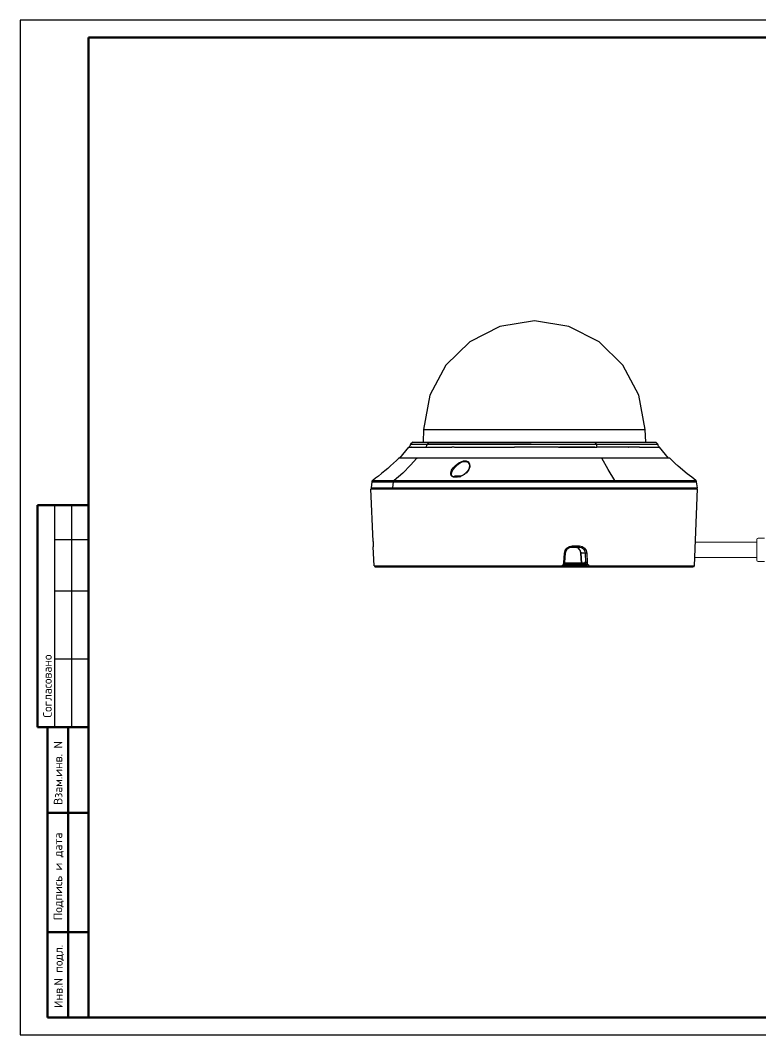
# Model space of a CAD drawing. Header units: millimetres. Extents: x -495897 to 1376592, y -28539 to 470976.
# Drawn here: x 363900 to 385587, y 241779 to 271479 of the extents above; entities that cross this region are included whole.
import ezdxf
from ezdxf.enums import TextEntityAlignment as Align

# ---------------------------------------------------------------- set-up
doc = ezdxf.new("R2010")
doc.units = ezdxf.units.MM
doc.layers.add('PDF _0', color=7, linetype='Continuous')
doc.styles.add('XREF1$0$Standard', font='isocpeur.ttf')

# ---------------------------------------------------------------- blocks, each defined once
blk = doc.blocks.new('*U1051')
at = {"lineweight": 50}
for p, q in [((5, 155), (20, 155)), ((5, 155), (5, 90)), ((5, 90), (20, 90)), ((8, 5), (8, 90)), ((14, 5), (14, 90)), ((8, 65), (20, 65)), ((8, 30), (20, 30)), ((8, 5), (20, 5))]:
    blk.add_line(p, q, dxfattribs=at)
for p, q in [((10, 155), (10, 90)), ((15, 155), (15, 90)), ((10, 145), (20, 145)), ((10, 130), (20, 130)), ((10, 110), (20, 110))]:
    blk.add_line(p, q)
blk.add_lwpolyline([(0, 0), (420, 0), (420, 297), (0, 297)], close=True)
blk.add_lwpolyline([(20, 292), (415, 292), (415, 5), (20, 5)], close=True, dxfattribs=at)
at = {"style": 'XREF1$0$Standard'}
for s, p in [('Согласовано', (7.95, 102.07)), ('Взам.инв. N', (11.07, 76.61)), ('Подпись и дата', (11.04, 46.36)), ('Инв.N подл.', (11.17, 17.07))]:
    blk.add_text(s, height=2.5, rotation=90, dxfattribs=at).set_placement(p, align=Align.MIDDLE_CENTER)
for tag, p in [('СОГЛАСОВАНО_ДАТА2', (14.37, 145.56)), ('СОГЛАСОВАНО_ДАТА3', (19.37, 145.56)), ('СОГЛАСОВАНО_ФАМИЛИЯ2', (14.37, 110.56)), ('СОГЛАСОВАНО_ФАМИЛИЯ3', (19.37, 110.56)), ('СОГЛАСОВАНО_ДОЛЖНОСТЬ2', (14.37, 90.56)), ('СОГЛАСОВАНО_ДОЛЖНОСТЬ3', (19.37, 90.56))]:
    blk.add_attdef(tag, p, '', height=2.5, rotation=90, dxfattribs=at)
for tag, p in [('ВЗАМ_ИНВ_НОМЕР', (19.37, 77.5)), ('ИНВ_N_ПОДЛ', (19.37, 17.5))]:
    blk.add_attdef(tag, text='', height=2.5, rotation=90, dxfattribs=at).set_placement(p, align=Align.CENTER)
blk.add_attdef('ИНВ_ДАТА', text='', height=2.5, rotation=90, dxfattribs=at).set_placement((19.37, 63.83), align=Align.RIGHT)

msp = doc.modelspace()

# ---------------------------------------------------------------- linework, layer by layer
at = {"color": 0}
for p, q in [((375713.893, 259495.46), (375697.409, 259126.78)), ((375713.893, 259495.46), (382196.772, 259495.46)), ((382196.772, 259495.46), (382207.913, 259126.78)), ((375301.143, 259000.29), (375295.761, 258983.65)), ((375312.245, 259016.8), (375301.143, 259000.29)), ((375317.796, 259027.72), (375312.245, 259016.8)), ((375323.178, 259044.23), (375317.796, 259027.72)), ((375328.729, 259060.87), (375323.178, 259044.23)), ((375334.28, 259071.79), (375328.729, 259060.87)), ((375400.203, 259126.78), (375334.28, 259071.79)), ((375334.28, 259071.79), (375334.28, 259071.79)), ((375334.28, 259071.79), (375818.517, 259071.79)), ((375334.28, 259071.79), (375818.517, 259071.79)), ((375400.203, 259126.78), (382510.644, 259126.78)), ((375802.033, 259022.13), (375779.998, 258978.19)), ((375818.517, 259071.79), (375802.033, 259022.13)), ((375873.507, 259126.78), (375818.517, 259071.79)), ((375818.517, 259071.79), (376710.122, 259071.79)), ((378867.394, 259071.79), (375818.517, 259071.79)), ((376710.122, 259071.79), (378867.394, 259071.79)), ((378867.394, 259071.79), (379412.172, 259071.79)), ((379412.172, 259071.79), (379648.824, 259071.79)), ((379412.172, 259071.79), (380765.953, 259071.79)), ((379648.824, 259071.79), (380765.953, 259071.79)), ((380732.972, 259126.78), (380765.953, 259071.79)), ((380765.953, 259071.79), (382169.394, 259071.79)), ((380765.953, 259071.79), (382576.593, 259071.79)), ((380765.953, 259071.79), (380788.014, 258978.19)), ((382169.394, 259071.79), (382312.524, 259071.79)), ((382312.524, 259071.79), (382576.593, 259071.79)), ((382576.593, 259071.79), (382510.644, 259126.78)), ((382576.593, 259060.87), (382576.593, 259071.79)), ((382582.144, 259044.23), (382576.593, 259060.87)), ((382587.695, 259027.72), (382582.144, 259044.23)), ((382593.246, 259011.21), (382587.695, 259027.72)), ((382604.153, 259000.29), (382593.246, 259011.21)), ((382615.112, 258983.65), (382604.153, 259000.29)), ((375020.599, 258659.04), (375284.659, 258978.19)), ((375295.761, 258983.65), (375284.659, 258978.19)), ((375284.659, 258978.19), (375284.659, 258978.19)), ((375284.659, 258978.19), (375290.21, 258978.19)), ((375290.21, 258978.19), (375290.21, 258978.19)), ((375290.21, 258978.19), (375295.761, 258978.19)), ((375290.21, 258978.19), (375290.21, 258978.19)), ((375295.761, 258978.19), (375339.662, 258978.19)), ((375339.662, 258978.19), (375345.213, 258978.19)), ((375356.315, 258978.19), (375345.213, 258978.19)), ((375345.213, 258978.19), (375345.213, 258978.19)), ((375356.315, 258978.19), (376544.944, 258978.19)), ((376572.53, 258978.19), (376544.944, 258978.19)), ((376599.947, 258978.19), (376572.53, 258978.19)), ((376611.049, 258978.19), (376599.947, 258978.19)), ((376621.982, 258978.19), (377007.315, 258978.19)), ((377023.799, 258978.19), (378339.087, 258978.19)), ((378339.087, 258978.19), (378377.606, 258978.19)), ((379560.853, 258978.19), (378377.606, 258978.19)), ((379659.731, 258978.19), (379698.445, 258978.19)), ((380732.972, 258978.19), (379698.445, 258978.19)), ((379698.445, 258978.19), (380732.972, 258978.19)), ((380732.972, 258978.19), (380788.014, 258978.19)), ((381008.143, 258978.19), (380788.014, 258978.19)), ((381701.654, 258978.19), (381008.143, 258978.19)), ((382037.353, 258978.19), (381712.574, 258978.19)), ((382037.353, 258978.19), (382361.963, 258978.19)), ((382361.963, 258978.19), (382587.695, 258978.19)), ((382587.695, 258978.19), (382620.663, 258978.19)), ((382587.695, 258978.19), (382587.695, 258978.19)), ((382620.663, 258978.19), (382615.112, 258983.65)), ((382620.663, 258978.19), (382620.663, 258978.19)), ((382884.693, 258659.04), (382620.663, 258978.19)), ((374745.432, 258433.23), (374662.85, 258356.27)), ((374833.394, 258510.45), (374745.432, 258433.23)), ((374915.981, 258592.87), (374833.394, 258510.45)), ((374987.46, 258659.04), (374915.981, 258592.87)), ((375020.599, 258659.04), (374987.46, 258659.04)), ((382912.292, 258659.04), (374993.013, 258659.04)), ((382923.394, 258659.04), (375020.599, 258659.04)), ((375328.729, 258455.33), (375103.186, 258224.19)), ((375515.929, 258659.04), (375328.729, 258455.33)), ((375515.929, 258659.04), (375526.862, 258659.04)), ((376566.979, 258312.33), (376654.937, 258416.85)), ((376583.463, 258372.91), (376633.084, 258433.23)), ((376633.084, 258433.23), (376748.628, 258521.37)), ((376654.937, 258416.85), (376754.179, 258504.99)), ((376748.628, 258521.37), (376814.551, 258554.39)), ((376754.179, 258504.99), (376814.551, 258537.88)), ((376814.551, 258554.39), (376886.22, 258576.36)), ((376814.551, 258537.88), (376880.656, 258559.98)), ((376880.656, 258559.98), (376946.761, 258565.44)), ((376886.22, 258576.36), (376957.694, 258576.36)), ((376946.761, 258565.44), (377007.315, 258537.88)), ((376957.694, 258576.36), (377023.799, 258549.06)), ((377007.315, 258537.88), (377045.834, 258488.48)), ((377023.799, 258549.06), (377062.318, 258488.48)), ((377067.687, 258400.34), (377023.799, 258306.74)), ((377045.834, 258488.48), (377056.767, 258416.85)), ((377056.767, 258411.39), (377051.203, 258389.42)), ((377056.767, 258416.85), (377056.767, 258416.85)), ((377056.767, 258416.85), (377056.767, 258411.39)), ((377062.318, 258488.48), (377067.687, 258416.85)), ((380936.695, 258659.04), (380931.144, 258659.04)), ((381118.162, 258328.84), (380936.695, 258659.04)), ((382945.455, 258636.94), (382923.394, 258659.04)), ((383000.445, 258581.95), (382945.455, 258636.94)), ((383000.445, 258581.95), (383000.445, 258581.95)), ((383121.514, 258460.92), (383000.445, 258581.95)), ((383435.022, 258196.63), (383165.454, 258422.31)), ((374393.235, 258136.31), (374299.543, 258070.14)), ((374481.194, 258207.68), (374393.235, 258136.31)), ((374574.71, 258284.77), (374481.194, 258207.68)), ((374662.85, 258356.27), (374574.71, 258284.77)), ((375103.186, 258224.19), (374855.431, 258009.56)), ((376506.425, 258229.78), (376534.011, 258306.74)), ((376506.425, 258191.3), (376506.425, 258229.78)), ((376517.358, 258152.69), (376506.425, 258191.3)), ((376550.495, 258119.54), (376517.358, 258152.69)), ((376528.46, 258180.12), (376539.393, 258246.29)), ((376528.46, 258180.12), (376528.46, 258180.12)), ((376528.46, 258174.79), (376528.46, 258180.12)), ((376534.011, 258163.61), (376528.46, 258174.79)), ((376534.011, 258306.74), (376583.463, 258372.91)), ((376539.393, 258152.69), (376534.011, 258163.61)), ((376539.393, 258246.29), (376566.979, 258312.33)), ((376544.944, 258141.64), (376539.393, 258152.69)), ((376550.495, 258130.72), (376544.944, 258141.64)), ((376556.046, 258125.13), (376550.495, 258130.72)), ((376589.014, 258103.16), (376550.495, 258119.54)), ((376566.979, 258119.54), (376556.046, 258125.13)), ((376577.912, 258114.21), (376566.979, 258119.54)), ((376594.565, 258108.62), (376577.912, 258114.21)), ((376693.638, 258103.16), (376589.014, 258103.16)), ((376605.498, 258103.16), (376594.565, 258108.62)), ((376621.982, 258103.16), (376605.498, 258103.16)), ((376638.453, 258103.16), (376621.982, 258103.16)), ((376654.937, 258103.16), (376638.453, 258103.16)), ((376676.972, 258103.16), (376654.937, 258103.16)), ((376798.08, 258130.72), (376660.501, 258130.72)), ((376798.08, 258130.72), (376660.501, 258130.72)), ((376699.007, 258103.16), (376676.972, 258103.16)), ((376737.526, 258108.62), (376693.638, 258103.16)), ((376715.491, 258108.62), (376699.007, 258103.16)), ((376737.526, 258114.21), (376715.491, 258108.62)), ((376759.561, 258119.54), (376737.526, 258114.21)), ((376781.596, 258125.13), (376759.561, 258119.54)), ((376803.631, 258136.31), (376781.596, 258125.13)), ((376825.666, 258141.64), (376803.631, 258136.31)), ((376897.14, 258180.12), (376809.182, 258130.72)), ((376847.701, 258152.69), (376825.666, 258141.64)), ((376869.736, 258163.61), (376847.701, 258152.69)), ((376891.771, 258180.12), (376869.736, 258163.61)), ((376908.255, 258191.3), (376891.771, 258180.12)), ((376913.624, 258196.63), (376908.255, 258191.3)), ((376919.175, 258202.22), (376913.624, 258196.63)), ((376941.21, 258218.73), (376919.175, 258202.22)), ((376963.245, 258235.37), (376941.21, 258218.73)), ((377023.799, 258306.74), (376957.694, 258224.19)), ((376979.729, 258257.21), (376963.245, 258235.37)), ((376996.213, 258273.85), (376979.729, 258257.21)), ((377012.684, 258295.69), (376996.213, 258273.85)), ((377023.799, 258317.79), (377012.684, 258295.69)), ((377040.283, 258345.35), (377023.799, 258317.79)), ((377045.834, 258367.32), (377040.283, 258345.35)), ((377051.203, 258389.42), (377045.834, 258367.32)), ((381316.282, 258009.56), (381118.162, 258328.84)), ((383567.245, 258097.7), (383435.022, 258196.63)), ((383682.802, 258009.56), (383567.245, 258097.7)), ((374195.101, 257965.49), (374173.066, 257789.47)), ((374200.475, 257971.08), (374195.101, 257965.49)), ((374195.101, 257965.49), (374508.784, 257965.49)), ((374206.029, 257993.18), (374200.475, 257987.59)), ((374200.475, 257987.59), (374200.475, 257976.67)), ((374200.475, 257976.67), (374200.475, 257971.08)), ((374211.582, 257998.64), (374206.029, 257993.18)), ((374217.136, 258004.1), (374211.582, 257998.64)), ((374222.51, 258009.56), (374217.136, 258004.1)), ((374299.543, 258070.14), (374222.51, 258009.56)), ((374222.51, 258009.56), (380826.533, 258009.56)), ((374508.784, 257965.49), (374833.394, 257965.49)), ((374811.358, 257789.47), (374833.394, 257965.49)), ((374855.431, 258009.56), (374833.394, 257965.49)), ((374833.394, 257965.49), (381332.935, 257965.49)), ((380826.533, 258009.56), (381316.282, 258009.56)), ((381316.282, 258009.56), (382224.384, 258009.56)), ((381316.282, 258009.56), (381332.935, 257965.49)), ((381332.935, 257965.49), (383088.403, 257965.49)), ((382224.384, 258009.56), (383682.802, 258009.56)), ((383088.403, 257965.49), (383490.233, 257965.49)), ((383490.233, 257965.49), (383710.193, 257965.49)), ((383688.353, 258004.1), (383682.802, 258009.56)), ((383693.904, 257998.64), (383688.353, 258004.1)), ((383699.273, 257993.18), (383693.904, 257998.64)), ((383704.824, 257987.59), (383699.273, 257993.18)), ((383704.824, 257976.67), (383704.824, 257987.59)), ((383710.193, 257971.08), (383704.824, 257976.67)), ((383710.193, 257965.49), (383710.193, 257971.08)), ((383732.241, 257789.47), (383710.193, 257965.49)), ((374233.617, 256221.02), (374167.512, 257756.45)), ((374167.512, 257756.45), (383737.792, 257756.45)), ((374173.066, 257789.47), (383732.241, 257789.47)), ((374206.029, 257789.47), (374206.029, 257756.45)), ((375202.076, 257789.47), (375202.076, 257756.45)), ((375427.802, 257756.45), (375427.802, 257789.47)), ((375438.722, 257756.45), (375438.722, 257789.47)), ((375636.855, 257756.45), (375636.855, 257789.47)), ((377667.65, 257756.45), (377667.65, 257789.47)), ((377931.888, 257756.45), (377931.888, 257789.47)), ((377942.808, 257756.45), (377942.808, 257789.47)), ((378272.982, 257789.47), (378272.982, 257756.45)), ((383347.064, 257789.47), (383347.064, 257756.45)), ((383446.163, 257756.45), (383446.163, 257789.47)), ((383451.714, 257756.45), (383451.714, 257789.47)), ((383512.073, 257756.45), (383512.073, 257789.47)), ((383644.283, 255505.5), (383737.792, 257756.45)), ((383666.292, 257789.47), (383666.292, 257756.45)), ((374233.617, 256221.02), (374233.617, 256221.02)), ((374233.617, 256221.02), (374238.991, 256138.47)), ((374238.991, 256138.47), (374238.991, 256061.38)), ((374266.58, 255505.5), (374238.991, 256061.38)), ((379863.454, 255956.73), (379913.075, 256022.9)), ((379913.075, 256022.9), (379984.523, 256072.56)), ((379946.004, 256011.98), (379957.093, 256022.9)), ((379957.093, 256022.9), (379973.603, 256033.95)), ((379973.603, 256033.95), (379990.074, 256044.87)), ((379984.523, 256072.56), (380067.112, 256088.94)), ((379990.074, 256044.87), (380006.584, 256050.46)), ((380006.584, 256050.46), (380028.593, 256050.46)), ((380028.593, 256050.46), (380045.064, 256055.79)), ((380045.064, 256055.79), (380061.574, 256055.79)), ((380067.112, 256088.94), (380061.574, 256055.79)), ((380061.574, 256055.79), (380265.245, 256055.79)), ((380067.112, 256088.94), (380276.204, 256088.94)), ((380149.714, 256055.79), (380166.185, 256055.79)), ((380166.185, 256055.79), (380182.643, 256050.46)), ((380182.643, 256050.46), (380199.153, 256044.87)), ((380237.672, 256028.49), (380182.643, 256050.46)), ((380199.153, 256044.87), (380215.611, 256039.41)), ((380215.611, 256039.41), (380232.264, 256033.95)), ((380232.264, 256033.95), (380243.223, 256022.9)), ((380281.755, 255984.42), (380237.672, 256028.49)), ((380243.223, 256022.9), (380259.694, 256011.98)), ((380276.204, 256088.94), (380265.245, 256055.79)), ((380265.245, 256055.79), (380336.732, 256039.41)), ((380276.204, 256088.94), (380358.754, 256072.56)), ((380336.732, 256039.41), (380397.273, 256000.8)), ((380358.754, 256072.56), (380424.885, 256022.9)), ((380424.885, 256022.9), (380474.324, 255951.4)), ((379824.922, 255599.23), (379841.575, 255874.31)), ((379841.575, 255874.31), (379863.454, 255956.73)), ((379841.575, 255874.31), (379869.005, 255874.31)), ((379852.495, 255599.23), (379869.005, 255874.31)), ((379869.005, 255885.36), (379874.543, 255907.33)), ((379869.005, 255874.31), (379869.005, 255885.36)), ((379874.543, 255907.33), (379879.912, 255923.84)), ((379879.912, 255923.84), (379885.463, 255940.35)), ((379885.463, 255940.35), (379896.565, 255956.73)), ((379896.565, 255956.73), (379907.472, 255973.5)), ((379907.472, 255973.5), (379918.626, 255989.88)), ((379918.626, 255989.88), (379929.533, 256000.8)), ((379929.533, 256000.8), (379946.004, 256011.98)), ((380259.694, 256011.98), (380270.601, 255995.34)), ((380270.601, 255995.34), (380281.755, 255984.42)), ((380281.755, 255984.42), (380292.662, 255967.91)), ((380309.315, 255929.43), (380281.755, 255984.42)), ((380292.662, 255967.91), (380298.213, 255951.4)), ((380298.213, 255951.4), (380303.764, 255934.89)), ((380303.764, 255934.89), (380309.315, 255918.25)), ((380320.222, 255874.31), (380309.315, 255929.43)), ((380309.315, 255918.25), (380314.671, 255901.74)), ((380314.671, 255901.74), (380314.671, 255885.36)), ((380314.671, 255885.36), (380320.222, 255874.31)), ((380446.894, 255874.31), (380320.222, 255874.31)), ((380320.222, 255874.31), (380336.732, 255582.59)), ((380336.732, 255582.59), (380320.222, 255874.31)), ((380320.222, 255874.31), (380320.222, 255874.31)), ((380397.273, 256000.8), (380435.792, 255940.35)), ((380435.792, 255940.35), (380446.894, 255874.31)), ((380446.894, 255874.31), (380457.814, 255599.23)), ((380490.782, 255874.31), (380446.894, 255874.31)), ((380474.324, 255951.4), (380490.782, 255874.31)), ((380490.782, 255874.31), (380501.884, 255599.23)), ((374266.58, 255505.5), (379731.413, 255505.5)), ((374299.543, 255472.61), (383611.315, 255472.61)), ((379731.413, 255505.5), (379725.862, 255472.61)), ((379725.862, 255472.61), (379725.862, 255472.61)), ((379725.862, 255472.61), (379742.333, 255472.61)), ((379731.413, 255505.5), (379764.342, 255511.09)), ((379742.333, 255472.61), (379753.435, 255478.07)), ((379753.435, 255478.07), (379764.342, 255483.66)), ((379764.342, 255511.09), (379797.323, 255533.06)), ((379764.342, 255483.66), (379775.483, 255488.99)), ((379775.483, 255488.99), (379791.954, 255494.58)), ((379791.954, 255494.58), (379802.861, 255500.17)), ((379797.323, 255533.06), (379819.514, 255560.75)), ((379802.861, 255500.17), (379808.412, 255511.09)), ((379808.412, 255511.09), (379819.514, 255516.68)), ((379808.412, 255505.5), (380474.324, 255505.5)), ((379819.514, 255560.75), (379824.922, 255599.23)), ((379819.514, 255516.68), (379830.473, 255527.6)), ((379824.922, 255599.23), (379852.495, 255599.23)), ((379830.473, 255527.6), (379836.024, 255538.65)), ((379836.024, 255538.65), (379841.575, 255549.57)), ((380446.894, 255538.65), (379836.024, 255538.65)), ((379841.575, 255549.57), (379846.944, 255566.08)), ((380441.343, 255549.57), (379841.575, 255549.57)), ((379846.944, 255566.08), (379852.495, 255577.13)), ((379852.495, 255593.64), (379852.495, 255599.23)), ((379852.495, 255577.13), (379852.495, 255593.64)), ((380424.885, 255582.59), (379852.495, 255582.59)), ((380336.732, 255582.59), (380336.732, 255582.59)), ((380336.732, 255582.59), (380336.732, 255582.59)), ((380342.283, 255566.08), (380336.732, 255582.59)), ((380358.754, 255555.16), (380342.283, 255566.08)), ((380457.814, 255599.23), (380424.885, 255599.23)), ((380424.885, 255582.59), (380430.241, 255577.13)), ((380430.241, 255577.13), (380430.241, 255566.08)), ((380435.792, 255566.08), (380430.241, 255566.08)), ((380430.241, 255566.08), (380430.241, 255566.08)), ((380435.792, 255566.08), (380435.792, 255566.08)), ((380435.792, 255560.75), (380435.792, 255566.08)), ((380435.792, 255566.08), (380441.343, 255560.75)), ((380435.792, 255566.08), (380435.792, 255566.08)), ((380435.792, 255560.75), (380441.343, 255560.75)), ((380441.343, 255560.75), (380446.894, 255549.57)), ((380446.894, 255549.57), (380452.263, 255533.06)), ((380485.231, 255500.17), (380452.263, 255538.65)), ((380452.263, 255533.06), (380457.814, 255522.14)), ((380457.814, 255599.23), (380468.955, 255555.16)), ((380501.884, 255599.23), (380457.814, 255599.23)), ((380457.814, 255522.14), (380468.955, 255511.09)), ((380468.955, 255555.16), (380490.782, 255516.68)), ((380468.955, 255511.09), (380479.862, 255505.5)), ((380479.862, 255505.5), (380490.782, 255494.58)), ((380529.496, 255478.07), (380485.231, 255500.17)), ((380490.782, 255516.68), (380529.496, 255488.99)), ((380490.782, 255494.58), (380501.884, 255488.99)), ((380501.884, 255599.23), (380507.435, 255560.75)), ((380501.884, 255488.99), (380512.843, 255483.66)), ((380507.435, 255560.75), (380529.496, 255533.06)), ((380512.843, 255483.66), (380523.945, 255478.07)), ((380523.945, 255478.07), (380540.403, 255478.07)), ((380529.496, 255533.06), (380556.913, 255511.09)), ((380529.496, 255488.99), (380573.384, 255472.61)), ((380540.403, 255478.07), (380551.362, 255472.61)), ((380551.362, 255472.61), (380556.913, 255472.61)), ((380556.913, 255511.09), (380595.393, 255505.5)), ((380595.393, 255505.5), (380584.473, 255472.61)), ((380595.393, 255505.5), (383644.283, 255505.5))]:
    msp.add_line(p, q, dxfattribs=at)
for points in [[(378958.017, 262676.56), (377945.72, 262515.36), (377063.306, 262065.82), (376362.697, 261379.03), (375895.815, 260505.69), (375714.608, 259496.89)], [(382201.816, 259497.15), (382020.427, 260506.08), (381553.441, 261379.29), (380852.767, 262066.08), (379970.327, 262515.36), (378958.017, 262676.56)], [(376622.697, 258983.65), (376620.968, 258983.65), (376619.265, 258983.78), (376617.575, 258983.78), (376615.911, 258983.65), (376614.273, 258983.65)], [(376628.066, 258978.06), (376627.234, 258978.06), (376626.428, 258978.06), (376625.648, 258978.19), (376624.881, 258978.19), (376624.127, 258978.19)], [(377008.745, 258978.45), (377012.32, 258978.19), (377015.908, 258978.19), (377019.509, 258978.19), (377023.097, 258978.32), (377026.659, 258978.58)], [(379659.549, 258977.54), (379640.621, 258977.8), (379621.667, 258978.06), (379602.687, 258978.19), (379583.733, 258978.19), (379564.805, 258978.06)], [(381706.1, 258978.19), (381708.037, 258978.19), (381709.922, 258978.19), (381711.807, 258978.19), (381713.692, 258978.19), (381715.59, 258978.19)], [(374995.701, 258664.5), (374993.578, 258664.37), (374991.521, 258663.85), (374989.559, 258663.07), (374987.719, 258661.9), (374986.025, 258660.47)], [(377068.948, 258404.24), (377069.572, 258407.36), (377070.144, 258410.48), (377070.69, 258413.6), (377071.184, 258416.72), (377071.626, 258419.84)], [(382924.681, 258660.6), (382923.069, 258662.03), (382921.275, 258663.07), (382919.338, 258663.85), (382917.284, 258664.37), (382915.139, 258664.5)], [(383127.793, 258465.21), (383135.879, 258457.67), (383144.004, 258450), (383152.142, 258442.46), (383160.306, 258434.92), (383168.47, 258427.38)], [(376590.808, 258108.88), (376591.432, 258108.75), (376592.03, 258108.62), (376592.628, 258108.36), (376593.226, 258108.23), (376593.85, 258108.1)], [(376663.361, 258136.31), (376649.529, 258135.27), (376636.113, 258132.28), (376623.295, 258127.47), (376611.296, 258120.97), (376600.298, 258112.65)], [(376663.361, 258136.31), (376649.529, 258135.27), (376636.113, 258132.28), (376623.295, 258127.47), (376611.296, 258120.97), (376600.298, 258112.65)], [(376740.932, 258111.87), (376745.248, 258112.91), (376749.59, 258114.08), (376753.945, 258115.25), (376758.287, 258116.55), (376762.603, 258117.72)], [(376763.318, 258118.76), (376767.829, 258120.06), (376772.34, 258121.49), (376776.825, 258122.92), (376781.284, 258124.35), (376785.717, 258125.91)], [(376785.717, 258121.36), (376790.254, 258123.05), (376794.804, 258124.74), (376799.38, 258126.43), (376803.93, 258128.12), (376808.467, 258129.94)], [(376805.061, 258135.92), (376805.711, 258136.18), (376806.361, 258136.44), (376807.037, 258136.7), (376807.739, 258136.96), (376808.467, 258137.35)], [(376898.583, 258181.16), (376902.444, 258183.76), (376906.305, 258186.36), (376910.153, 258188.96), (376913.962, 258191.56), (376917.745, 258194.29)], [(376916.848, 258197.67), (376917.602, 258198.32), (376918.356, 258198.97), (376919.11, 258199.49), (376919.864, 258200.01), (376920.605, 258200.53)], [(376919.539, 258198.19), (376924.57, 258202.09), (376929.562, 258205.86), (376934.502, 258209.89), (376939.403, 258213.92), (376944.265, 258217.95)], [(376946.592, 258218.34), (376949.062, 258220.42), (376951.519, 258222.5), (376953.963, 258224.58), (376956.381, 258226.66), (376958.773, 258228.87)], [(380168.707, 256060.73), (380165.457, 256060.99), (380162.181, 256061.12), (380158.892, 256061.25), (380155.616, 256061.38), (380152.379, 256061.38)], [(380172.464, 256060.08), (380171.697, 256060.21), (380170.943, 256060.34), (380170.189, 256060.47), (380169.448, 256060.6), (380168.707, 256060.73)], [(380185.165, 256052.41), (380182.487, 256053.06), (380179.835, 256053.58), (380177.183, 256053.97), (380174.492, 256054.36), (380171.723, 256054.75)], [(380186.959, 256057.61), (380186.608, 256057.61), (380186.244, 256057.74), (380185.88, 256057.74), (380185.503, 256057.87), (380185.165, 256058)], [(379847.49, 255877.04), (379847.49, 255876.65), (379847.49, 255876.13), (379847.49, 255875.74), (379847.49, 255875.35), (379847.49, 255874.96)], [(374272.134, 255507.19), (374273.993, 255497.83), (374278.405, 255489.9), (374284.915, 255483.66), (374293.069, 255479.5), (374302.409, 255478.07)], [(380342.283, 255583.63), (380344.22, 255574.53), (380348.679, 255566.73), (380355.192, 255560.49), (380363.304, 255556.59), (380372.56, 255555.16)], [(380365.215, 255556.07), (380365.852, 255555.81), (380366.502, 255555.68), (380367.139, 255555.55), (380367.789, 255555.55), (380368.426, 255555.42)], [(380368.426, 255555.42), (380369.206, 255555.29), (380370.025, 255555.16), (380370.857, 255555.16), (380371.702, 255555.16), (380372.56, 255555.16)], [(380428.46, 255587.53), (380428.33, 255590.39), (380428.161, 255593.25), (380427.966, 255596.11), (380427.758, 255599.1), (380427.537, 255602.09)], [(380440.979, 255570.37), (380441.213, 255569.46), (380441.499, 255568.55), (380441.798, 255567.64), (380442.123, 255566.73), (380442.448, 255565.95)], [(380442.448, 255565.95), (380442.799, 255564.65), (380443.215, 255563.35), (380443.657, 255562.18), (380444.125, 255561.01), (380444.554, 255559.84)], [(380444.554, 255559.84), (380444.905, 255558.67), (380445.295, 255557.76), (380445.698, 255556.72), (380446.114, 255555.68), (380446.53, 255554.64)], [(380446.53, 255554.64), (380447.869, 255551.52), (380449.286, 255548.53), (380450.794, 255545.54), (380452.38, 255542.55), (380454.044, 255539.69)], [(380533.253, 255480.93), (380534.631, 255480.67), (380535.996, 255480.41), (380537.335, 255480.15), (380538.674, 255479.89), (380540.039, 255479.76)], [(380540.039, 255479.76), (380541.027, 255479.5), (380542.002, 255479.37), (380542.964, 255479.24), (380543.939, 255479.11), (380544.901, 255478.98)], [(380544.901, 255478.98), (380546.526, 255478.72), (380548.19, 255478.59), (380549.88, 255478.46), (380551.583, 255478.46), (380553.286, 255478.33)], [(380553.663, 255478.33), (380554.846, 255478.2), (380556.029, 255478.2), (380557.212, 255478.07), (380558.395, 255478.07), (380559.578, 255478.07)], [(380576.218, 255473), (380578.48, 255472.87), (380580.69, 255472.74), (380582.874, 255472.61), (380585.032, 255472.61), (380587.177, 255472.61)], [(383614.019, 255478.07), (383623.353, 255479.5), (383631.491, 255483.66), (383638.004, 255489.9), (383642.424, 255497.83), (383644.283, 255507.19)]]:
    msp.add_lwpolyline(points, dxfattribs=at)
at = {"layer": 'PDF _0', "lineweight": 0}
msp.add_lwpolyline([(385700.552, 256314.213), (385514.098, 256314.213, 0.414213548), (385474.236, 256273.922), (385474.236, 255673.415, 0.414213548), (385513.67, 255633.553), (385700.552, 255633.553)], format="xyb", dxfattribs=at)
for points in [[(383673.143, 256200.198), (385474.236, 256200.198)], [(383654.524, 255752.006), (385474.236, 255746.71)]]:
    msp.add_lwpolyline(points, dxfattribs=at)

# ---------------------------------------------------------------- block references
at = {"color": 7, "transparency": 33554687, "xscale": 100, "yscale": 100, "zscale": 100}
msp.add_blockref('*U1051', (363899.993, 241778.664), dxfattribs=at)

doc.saveas('drawing.dxf')
